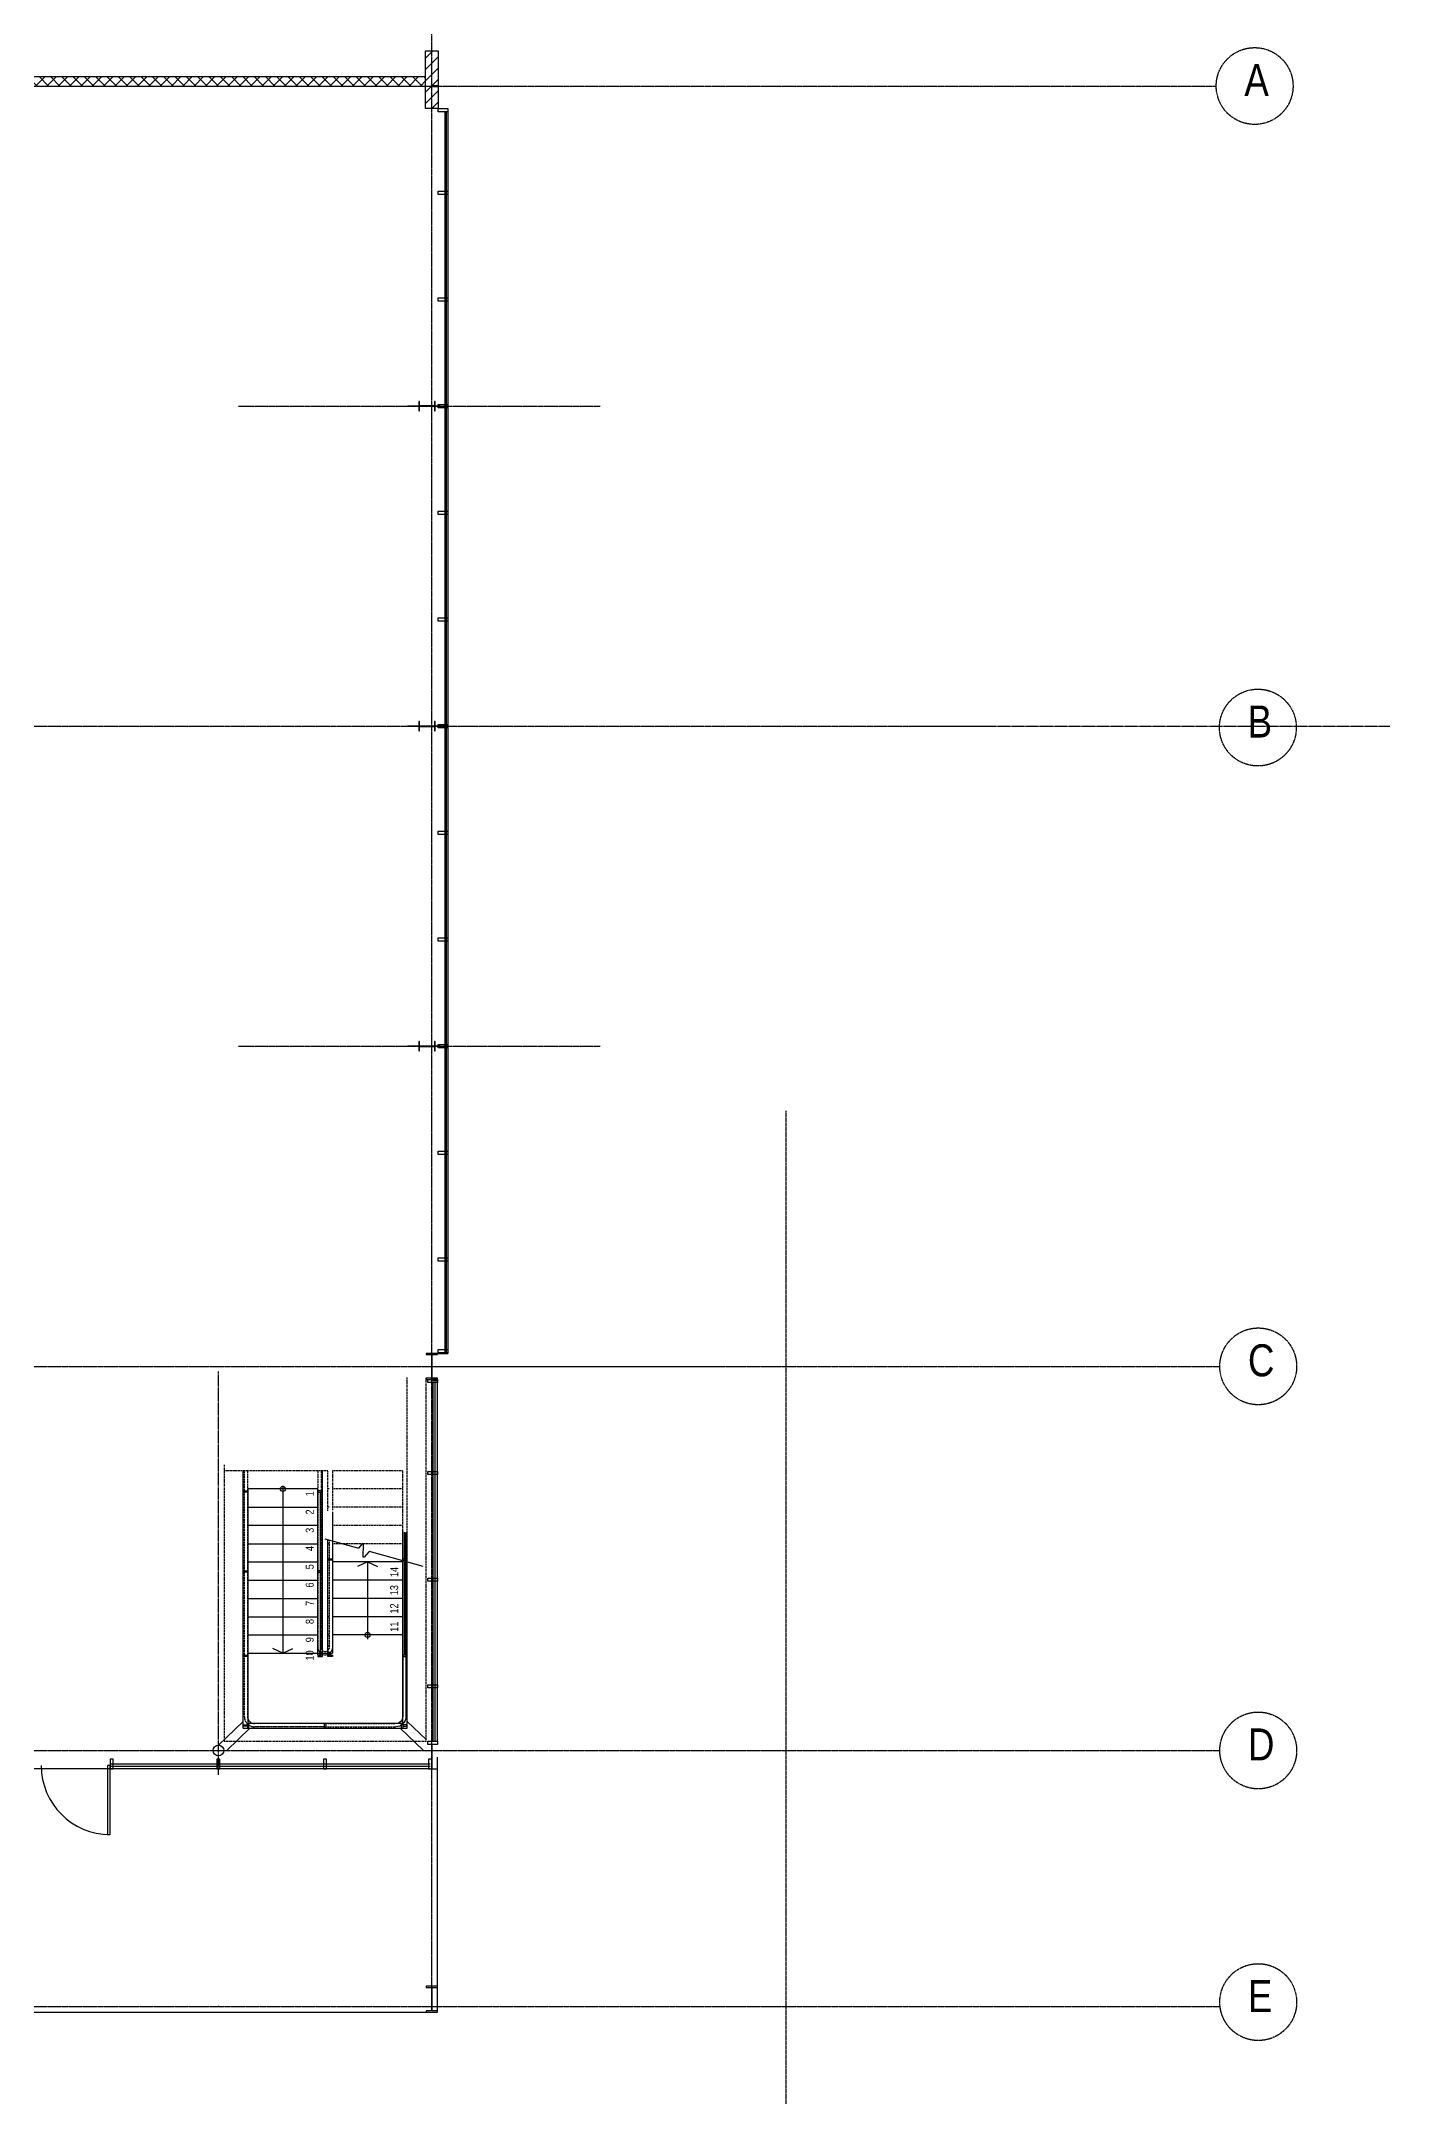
# Model space of a CAD drawing. Extents: x 0 to 163200, y -20682 to 90307.
# Drawn here: x 130713 to 151780, y 41831 to 74049 of the extents above; entities that cross this region are included whole.
import ezdxf

# ---------------------------------------------------------------- set-up
doc = ezdxf.new("R2010")
doc.units = 0
doc.header["$LTSCALE"] = 8
doc.header["$MEASUREMENT"] = 0
for name, pattern in [('CENTER', [2, 1.25, -0.25, 0.25, -0.25]), ('DASHED', [0.75, 0.5, -0.25]), ('STAIRS2$0$DASHED2', [0.375, 0.25, -0.125])]:
    doc.linetypes.add(name, pattern=pattern)
doc.layers.get('0').update_dxf_attribs({"linetype": 'CONTINUOUS'})
for name, color, linetype in [('A-CONCRETE', 5, 'CONTINUOUS'), ('A-DOORS', 5, 'CONTINUOUS'), ('A-FLOOR', 5, 'CONTINUOUS'), ('A-GLASS', 5, 'CONTINUOUS'), ('A-MULLIONS', 5, 'CONTINUOUS'), ('A-NEW', 5, 'CONTINUOUS'), ('A-STEEL', 5, 'CONTINUOUS'), ('A-STR-DASHED', 5, 'DASHED'), ('D-TEXTPS2', 5, 'CONTINUOUS'), ('GRID', 5, 'CENTER'), ('STAIR', 5, 'CONTINUOUS'), ('STAIRS2$0$HANDRAIL', 5, 'STAIRS2$0$DASHED2'), ('STAIRS2$0$STAIRS', 5, 'CONTINUOUS'), ('STAIRS2$0$TEXT', 5, 'CONTINUOUS'), ('STAIRS2$0$THINELEV', 5, 'CONTINUOUS'), ('WALL-HA', 5, 'CONTINUOUS')]:
    doc.layers.add(name, color=color, linetype=linetype)
doc.styles.add('STAIRS2$0$TXT-35-$20', font='ARIALN.TTF', dxfattribs={"height": 70})
doc.styles.add('TXT-50-$100', font='ARIALN.TTF', dxfattribs={"height": 500})

# ---------------------------------------------------------------- blocks, each defined once
blk = doc.blocks.new('410X60')
at = {"layer": 'A-STEEL'}
blk.add_lwpolyline([(203, -89), (183, -89), (183, -5), (-183, -5), (-183, -89), (-203, -89), (-203, 89), (-183, 89), (-183, 5), (183, 5), (183, 89), (203, 89)], close=True, dxfattribs=at)
blk = doc.blocks.new('250UB')
blk.add_lwpolyline([(-73, 252), (73, 252), (73, 244), (10, 244, 0.414214), (3, 237), (3, 16, 0.414214), (10, 9), (73, 9), (73, 0), (-73, 0), (-73, 9), (-10, 9, 0.414214), (-3, 16), (-3, 237, 0.414214), (-10, 244), (-73, 244)], format="xyb", close=True)

msp = doc.modelspace()

# ---------------------------------------------------------------- hatches: boundary and pattern name
at = {"layer": 'WALL-HA'}
h = msp.add_hatch(dxfattribs=at)
h.set_pattern_fill('ANSI31', color=256, scale=1000, style=0)
h.paths.add_polyline_path([(136914.6, 73899.1), (136814.6, 73899.1), (136814.6, 72999.1), (136914.6, 72999.1)])
h.paths.add_polyline_path([(136814.6, 73899.1), (136714.6, 73899.1), (136714.6, 72999.1), (136814.6, 72999.1)])
h = msp.add_hatch(dxfattribs=at)
h.set_pattern_fill('ANSI31', color=256, scale=1000, style=0)
h.paths.add_polyline_path([(136914.6, 73899.1), (136814.6, 73899.1), (136814.6, 72999.1), (136914.6, 72999.1)])
h.paths.add_polyline_path([(136814.6, 73899.1), (136714.6, 73899.1), (136714.6, 72999.1), (136814.6, 72999.1)])
h = msp.add_hatch(dxfattribs=at)
h.set_pattern_fill('ANSI37', color=256, scale=1000, style=0)
h.paths.add_polyline_path([(126914.6, 73499.1), (126914.6, 73349.1), (136689.6, 73349.1), (136714.6, 73349.1), (136714.6, 73499.1)])
h = msp.add_hatch(dxfattribs=at)
h.set_pattern_fill('ANSI37', color=256, scale=1000, style=0)
h.paths.add_polyline_path([(126914.6, 73499.1), (126914.6, 73349.1), (136689.6, 73349.1), (136714.6, 73349.1), (136714.6, 73499.1)])

# ---------------------------------------------------------------- linework, layer by layer
for p, q in [((144306.4, 63349.1), (145628.4, 63349.1)), ((144306.4, 63349.1), (145628.4, 63349.1)), ((135070.5, 51384.1), (135070.5, 48839.1)), ((135070.5, 51384.1), (135070.5, 48839.1)), ((136395.5, 48839.1), (136395.5, 50757.2)), ((136395.5, 48839.1), (136395.5, 50757.2))]:
    msp.add_line(p, q)
msp.add_point((133481.3, 43349.1))
msp.add_point((133481.3, 43349.1))
at = {"layer": 'A-CONCRETE'}
for p, q in [((126914.6, 73499.1), (136714.6, 73499.1)), ((126914.6, 73499.1), (136714.6, 73499.1)), ((126914.6, 73349.1), (136689.6, 73349.1)), ((126914.6, 73349.1), (136689.6, 73349.1))]:
    msp.add_line(p, q, dxfattribs=at)
msp.add_lwpolyline([(136914.6, 72999.1), (136714.6, 72999.1), (136714.6, 73899.1), (136914.6, 73899.1)], close=True, dxfattribs=at)
msp.add_lwpolyline([(136914.6, 72999.1), (136714.6, 72999.1), (136714.6, 73899.1), (136914.6, 73899.1)], close=True, dxfattribs=at)
at = {"layer": 'A-DOORS'}
msp.add_lwpolyline([(131748, 46036.8), (131788, 46036.8), (131788, 47111.8), (131748, 47111.8)], close=True, dxfattribs=at)
msp.add_lwpolyline([(131748, 46036.8), (131788, 46036.8), (131788, 47111.8), (131748, 47111.8)], close=True, dxfattribs=at)
at = {"layer": 'A-FLOOR'}
for p, q in [((136939.6, 68349.1), (136435.6, 68349.1)), ((136939.6, 68349.1), (136435.6, 68349.1)), ((136939.6, 63349.1), (136435.6, 63349.1)), ((136939.6, 63349.1), (136435.6, 63349.1)), ((137064.6, 63349.1), (136560.6, 63349.1)), ((137064.6, 63349.1), (136560.6, 63349.1)), ((136939.6, 58349.1), (136435.6, 58349.1)), ((136939.6, 58349.1), (136435.6, 58349.1))]:
    msp.add_line(p, q, dxfattribs=at)
at = {"layer": 'A-GLASS'}
for p, q in [((136828.6, 73359.1), (136903.6, 73359.1)), ((136828.6, 73359.1), (136903.6, 73359.1)), ((137015.8, 72946.9), (137015.8, 53552.1)), ((137015.8, 72946.9), (137015.8, 53552.1)), ((137040.8, 72946.9), (137040.8, 53552.1)), ((137040.8, 72946.9), (137040.8, 53552.1)), ((137065.8, 72946.9), (137065.8, 53552.1)), ((137065.8, 72946.9), (137065.8, 53552.1)), ((136903.6, 53349.1), (138903.6, 53349.1)), ((136903.6, 53349.1), (138903.6, 53349.1)), ((138903.6, 53349.1), (141228.6, 53349.1)), ((138903.6, 53349.1), (141228.6, 53349.1)), ((136828.6, 53096.1), (136828.6, 47494.1)), ((136828.6, 53096.1), (136828.6, 47494.1)), ((136866.1, 47494.1), (136868.7, 53096.1)), ((136866.1, 47494.1), (136868.7, 53096.1)), ((136903.6, 47494.1), (136903.6, 53121.1)), ((136903.6, 47494.1), (136903.6, 53121.1)), ((136789.6, 47064.1), (126839.6, 47064.1)), ((136789.6, 47064.1), (126839.6, 47064.1)), ((131788, 47139.1), (136789.6, 47139.1)), ((131788, 47139.1), (136789.6, 47139.1)), ((131788, 47101.6), (136789.6, 47101.6)), ((131788, 47101.6), (136789.6, 47101.6))]:
    msp.add_line(p, q, dxfattribs=at)
at = {"layer": 'A-MULLIONS'}
for p, q in [((136828.6, 73339.1), (136828.6, 73359.1)), ((136828.6, 73359.1), (136903.6, 73359.1)), ((136828.6, 73339.1), (136828.6, 73359.1)), ((136828.6, 73359.1), (136903.6, 73359.1)), ((136903.6, 73339.1), (136828.6, 73339.1)), ((136903.6, 73339.1), (136828.6, 73339.1)), ((136903.6, 73359.1), (136903.6, 73339.1)), ((136903.6, 73359.1), (136903.6, 73339.1)), ((136903.6, 53552.1), (137065.8, 53552.1)), ((136903.6, 53552.1), (137065.8, 53552.1))]:
    msp.add_line(p, q, dxfattribs=at)
for points in [[(137065.8, 72946.9), (136915.8, 72946.9), (136915.8, 72996.9), (137065.8, 72996.9)], [(137065.8, 72946.9), (136915.8, 72946.9), (136915.8, 72996.9), (137065.8, 72996.9)], [(137065.8, 71656.1), (136915.8, 71656.1), (136915.8, 71706.1), (137065.8, 71706.1)], [(137065.8, 71656.1), (136915.8, 71656.1), (136915.8, 71706.1), (137065.8, 71706.1)], [(137065.8, 69990.1), (136915.8, 69990.1), (136915.8, 70040.1), (137065.8, 70040.1)], [(137065.8, 69990.1), (136915.8, 69990.1), (136915.8, 70040.1), (137065.8, 70040.1)], [(137065.8, 68324.1), (136915.8, 68324.1), (136915.8, 68374.1), (137065.8, 68374.1)], [(137065.8, 68324.1), (136915.8, 68324.1), (136915.8, 68374.1), (137065.8, 68374.1)], [(137065.8, 66658.1), (136915.8, 66658.1), (136915.8, 66708.1), (137065.8, 66708.1)], [(137065.8, 66658.1), (136915.8, 66658.1), (136915.8, 66708.1), (137065.8, 66708.1)], [(137065.8, 64992.1), (136915.8, 64992.1), (136915.8, 65042.1), (137065.8, 65042.1)], [(137065.8, 64992.1), (136915.8, 64992.1), (136915.8, 65042.1), (137065.8, 65042.1)], [(137065.8, 63324.1), (136915.8, 63324.1), (136915.8, 63374.1), (137065.8, 63374.1)], [(137065.8, 63324.1), (136915.8, 63324.1), (136915.8, 63374.1), (137065.8, 63374.1)], [(137065.8, 61658.1), (136915.8, 61658.1), (136915.8, 61708.1), (137065.8, 61708.1)], [(137065.8, 61658.1), (136915.8, 61658.1), (136915.8, 61708.1), (137065.8, 61708.1)], [(137065.8, 59992.1), (136915.8, 59992.1), (136915.8, 60042.1), (137065.8, 60042.1)], [(137065.8, 59992.1), (136915.8, 59992.1), (136915.8, 60042.1), (137065.8, 60042.1)], [(137065.8, 58326.1), (136915.8, 58326.1), (136915.8, 58376.1), (137065.8, 58376.1)], [(137065.8, 58326.1), (136915.8, 58326.1), (136915.8, 58376.1), (137065.8, 58376.1)], [(137065.8, 56660.1), (136915.8, 56660.1), (136915.8, 56710.1), (137065.8, 56710.1)], [(137065.8, 56660.1), (136915.8, 56660.1), (136915.8, 56710.1), (137065.8, 56710.1)], [(137065.8, 54994.1), (136915.8, 54994.1), (136915.8, 55044.1), (137065.8, 55044.1)], [(137065.8, 54994.1), (136915.8, 54994.1), (136915.8, 55044.1), (137065.8, 55044.1)], [(137065.8, 53560.6), (136915.8, 53560.6), (136915.8, 53610.6), (137065.8, 53610.6)], [(137065.8, 53560.6), (136915.8, 53560.6), (136915.8, 53610.6), (137065.8, 53610.6)], [(136903.6, 53096.1), (136753.6, 53096.1), (136753.6, 53146.1), (136903.6, 53146.1)], [(136903.6, 53096.1), (136753.6, 53096.1), (136753.6, 53146.1), (136903.6, 53146.1)], [(136903.6, 53129.4), (136903.6, 53146.1), (136828.6, 53146.1), (136828.6, 53129.4)], [(136903.6, 53129.4), (136903.6, 53146.1), (136828.6, 53146.1), (136828.6, 53129.4)], [(136903.6, 51658.1), (136753.6, 51658.1), (136753.6, 51708.1), (136903.6, 51708.1)], [(136903.6, 51658.1), (136753.6, 51658.1), (136753.6, 51708.1), (136903.6, 51708.1)], [(136903.6, 49992.1), (136753.6, 49992.1), (136753.6, 50042.1), (136903.6, 50042.1)], [(136903.6, 49992.1), (136753.6, 49992.1), (136753.6, 50042.1), (136903.6, 50042.1)], [(136903.6, 48326.1), (136753.6, 48326.1), (136753.6, 48376.1), (136903.6, 48376.1)], [(136903.6, 48326.1), (136753.6, 48326.1), (136753.6, 48376.1), (136903.6, 48376.1)], [(136903.6, 47444.1), (136753.6, 47444.1), (136753.6, 47494.1), (136903.6, 47494.1)], [(136903.6, 47444.1), (136753.6, 47444.1), (136753.6, 47494.1), (136903.6, 47494.1)], [(131838, 47064.1), (131838, 47214.1), (131788, 47214.1), (131788, 47064.1)], [(131838, 47064.1), (131838, 47214.1), (131788, 47214.1), (131788, 47064.1)], [(131838, 47064.1), (131838, 47214.1), (131788, 47214.1), (131788, 47064.1)], [(131838, 47064.1), (131838, 47214.1), (131788, 47214.1), (131788, 47064.1)], [(133504, 47064.1), (133504, 47214.1), (133454, 47214.1), (133454, 47064.1)], [(133504, 47064.1), (133504, 47214.1), (133454, 47214.1), (133454, 47064.1)], [(135170, 47064.1), (135170, 47214.1), (135120, 47214.1), (135120, 47064.1)], [(135170, 47064.1), (135170, 47214.1), (135120, 47214.1), (135120, 47064.1)], [(136813.6, 47064.1), (136813.6, 47214.1), (136763.6, 47214.1), (136763.6, 47064.1)], [(136813.6, 47064.1), (136813.6, 47214.1), (136763.6, 47214.1), (136763.6, 47064.1)]]:
    msp.add_lwpolyline(points, close=True, dxfattribs=at)
msp.add_arc((131788, 47111.8), 1075, 180, 270, dxfattribs=at)
msp.add_arc((131788, 47111.8), 1075, 180, 270, dxfattribs=at)
at = {"layer": 'A-NEW'}
msp.add_lwpolyline([(136903.6, 47444.1), (136813.6, 47444.1), (136813.6, 47064.1), (136903.6, 47064.1)], dxfattribs=at)
msp.add_lwpolyline([(136903.6, 47444.1), (136813.6, 47444.1), (136813.6, 47064.1), (136903.6, 47064.1)], dxfattribs=at)
msp.add_circle((133481.3, 47349.1), 84, dxfattribs=at)
msp.add_circle((133481.3, 47349.1), 84, dxfattribs=at)
at = {"layer": 'A-STEEL', "ltscale": 5}
for p, q in [((136903.6, 43260.1), (136903.6, 47244.1)), ((136903.6, 43260.1), (136903.6, 47244.1)), ((36725.6, 43260.1), (136903.6, 43260.1)), ((36725.6, 43260.1), (136903.6, 43260.1))]:
    msp.add_line(p, q, dxfattribs=at)
at = {"layer": 'A-STEEL'}
for points in [[(133935.5, 51384.1), (133865.5, 51384.1), (133865.5, 51404.1), (133935.5, 51404.1)], [(133935.5, 51384.1), (133865.5, 51384.1), (133865.5, 51404.1), (133935.5, 51404.1)], [(135035.5, 51384.1), (135105.5, 51384.1), (135105.5, 51404.1), (135035.5, 51404.1)], [(135035.5, 51384.1), (135105.5, 51384.1), (135105.5, 51404.1), (135035.5, 51404.1)], [(135260.5, 50324.1), (135190.5, 50324.1), (135190.5, 50344.1), (135260.5, 50344.1)], [(135260.5, 50324.1), (135190.5, 50324.1), (135190.5, 50344.1), (135260.5, 50344.1)], [(136360.5, 50324.1), (136430.5, 50324.1), (136430.5, 50344.1), (136360.5, 50344.1)], [(136360.5, 50324.1), (136430.5, 50324.1), (136430.5, 50344.1), (136360.5, 50344.1)], [(133935.5, 50133.9), (133865.5, 50133.9), (133865.5, 50153.9), (133935.5, 50153.9)], [(133935.5, 50133.9), (133865.5, 50133.9), (133865.5, 50153.9), (133935.5, 50153.9)], [(135035.5, 50133.9), (135105.5, 50133.9), (135105.5, 50153.9), (135035.5, 50153.9)], [(135035.5, 50133.9), (135105.5, 50133.9), (135105.5, 50153.9), (135035.5, 50153.9)], [(133935.5, 48819.1), (133865.5, 48819.1), (133865.5, 48839.1), (133935.5, 48839.1)], [(133935.5, 48819.1), (133865.5, 48819.1), (133865.5, 48839.1), (133935.5, 48839.1)], [(135035.5, 48819.1), (135105.5, 48819.1), (135105.5, 48839.1), (135035.5, 48839.1)], [(135035.5, 48819.1), (135105.5, 48819.1), (135105.5, 48839.1), (135035.5, 48839.1)], [(135260.5, 48819.1), (135190.5, 48819.1), (135190.5, 48839.1), (135260.5, 48839.1)], [(135260.5, 48819.1), (135190.5, 48819.1), (135190.5, 48839.1), (135260.5, 48839.1)], [(136360.5, 48819.1), (136430.5, 48819.1), (136430.5, 48839.1), (136360.5, 48839.1)], [(136360.5, 48819.1), (136430.5, 48819.1), (136430.5, 48839.1), (136360.5, 48839.1)], [(136360.5, 48819.1), (136430.5, 48819.1), (136430.5, 48839.1), (136360.5, 48839.1)], [(136360.5, 48819.1), (136430.5, 48819.1), (136430.5, 48839.1), (136360.5, 48839.1)], [(133935.5, 47729.1), (133865.5, 47729.1), (133865.5, 47749.1), (133935.5, 47749.1)], [(133935.5, 47729.1), (133865.5, 47729.1), (133865.5, 47749.1), (133935.5, 47749.1)], [(133935.5, 47769.1), (133935.5, 47699.1), (133955.5, 47699.1), (133955.5, 47769.1)], [(133935.5, 47769.1), (133935.5, 47699.1), (133955.5, 47699.1), (133955.5, 47769.1)], [(135158, 47769.1), (135158, 47699.1), (135138, 47699.1), (135138, 47769.1)], [(135158, 47769.1), (135158, 47699.1), (135138, 47699.1), (135138, 47769.1)], [(136360.5, 47769.1), (136360.5, 47699.1), (136340.5, 47699.1), (136340.5, 47769.1)], [(136360.5, 47769.1), (136360.5, 47699.1), (136340.5, 47699.1), (136340.5, 47769.1)], [(136360.5, 47729.1), (136430.5, 47729.1), (136430.5, 47749.1), (136360.5, 47749.1)], [(136360.5, 47729.1), (136430.5, 47729.1), (136430.5, 47749.1), (136360.5, 47749.1)]]:
    msp.add_lwpolyline(points, close=True, dxfattribs=at)
at = {"layer": 'A-STR-DASHED', "ltscale": 4}
for p, q in [((136430.5, 50747.4), (136430.5, 53176.8)), ((136430.5, 50747.4), (136430.5, 53176.8)), ((136725.6, 47489.1), (136725.6, 53169.1)), ((136725.6, 47489.1), (136725.6, 53169.1)), ((133570.3, 51809.1), (133570.3, 47489.1)), ((133570.3, 51809.1), (133570.3, 47489.1)), ((135190.5, 51719.1), (133570.3, 51719.1)), ((135190.5, 51719.1), (133570.3, 51719.1)), ((135190.5, 51094.5), (135190.5, 51719.1)), ((135190.5, 51094.5), (135190.5, 51719.1)), ((136355.5, 51719.1), (135265.5, 51719.1)), ((135265.5, 51719.1), (135265.5, 51098.4)), ((136355.5, 51719.1), (135265.5, 51719.1)), ((135265.5, 51719.1), (135265.5, 51098.4)), ((136355.5, 51719.1), (136355.5, 50768.4)), ((136355.5, 51719.1), (136355.5, 50768.4)), ((136355.5, 51434.1), (135260.5, 51434.1)), ((136355.5, 51434.1), (135260.5, 51434.1)), ((136355.5, 51149.1), (135260.5, 51149.1)), ((136355.5, 51149.1), (135260.5, 51149.1)), ((136355.5, 50864.1), (135265.5, 50864.1)), ((136355.5, 50864.1), (135265.5, 50864.1)), ((136355.5, 50579.1), (135260.5, 50579.1)), ((136355.5, 50579.1), (135260.5, 50579.1)), ((136725.6, 47489.1), (133570.3, 47489.1)), ((136725.6, 47489.1), (133570.3, 47489.1))]:
    msp.add_line(p, q, dxfattribs=at)
at = {"layer": 'D-TEXTPS2'}
for p, q in [((136360.5, 50767), (136360.5, 47878.1)), ((136360.5, 50767), (136360.5, 47878.1)), ((136410.5, 50753), (136410.5, 47878.1)), ((136410.5, 50753), (136410.5, 47878.1))]:
    msp.add_line(p, q, dxfattribs=at)
for points in [[(136410.5, 47878.1, -0.4142136), (136251.5, 47719.1), (136249.5, 47719.1)], [(136360.5, 47878.1, -0.4142136), (136251.5, 47769.1), (136249.5, 47769.1)], [(136410.5, 47878.1, -0.4142136), (136251.5, 47719.1), (136249.5, 47719.1)], [(136360.5, 47878.1, -0.4142136), (136251.5, 47769.1), (136249.5, 47769.1)]]:
    msp.add_lwpolyline(points, format="xyb", dxfattribs=at)
for centre, radius, start, end in [((135148, 48957.4), 113.2, 174.01132, 353.3083), ((135148, 48957.4), 113.2, 174.01132, 353.3083), ((135148.2, 48957.9), 63.8, 169.81359, 347.56655), ((135148.2, 48957.9), 63.8, 169.81359, 347.56655)]:
    msp.add_arc(centre, radius, start, end, dxfattribs=at)
at = {"layer": 'GRID', "ltscale": 0.5}
for p, q in [((136814.6, 43349.1), (136814.6, 81560)), ((136814.6, 43349.1), (136814.6, 81560)), ((26712.1, 73349.1), (149069, 73349.1)), ((26712.1, 73349.1), (149069, 73349.1)), ((133793.9, 68349.1), (139442.5, 68349.1)), ((133793.9, 68349.1), (139442.5, 68349.1)), ((26712.1, 63349.1), (144306.4, 63349.1)), ((26712.1, 63349.1), (144306.4, 63349.1)), ((133793.9, 58349.1), (139442.5, 58349.1)), ((133793.9, 58349.1), (139442.5, 58349.1)), ((26712.1, 53349.1), (149125.2, 53349.1)), ((26712.1, 53349.1), (149125.2, 53349.1)), ((26712.1, 47349.1), (149125.2, 47349.1)), ((26712.1, 47349.1), (149125.2, 47349.1)), ((26712.1, 43349.1), (149125.2, 43349.1)), ((26712.1, 43349.1), (149125.2, 43349.1))]:
    msp.add_line(p, q, dxfattribs=at)
at = {"layer": 'GRID'}
for p, q in [((145628.4, 63349.1), (151779.8, 63349.1)), ((145628.4, 63349.1), (151779.8, 63349.1)), ((133481.3, 46968.8), (133481.3, 53266.8)), ((133481.3, 46968.8), (133481.3, 53266.8))]:
    msp.add_line(p, q, dxfattribs=at)
at = {"layer": 'GRID', "ltscale": 0.4}
msp.add_line((142344.6, 57341.1), (142344.6, 41830.6), dxfattribs=at)
msp.add_line((142344.6, 57341.1), (142344.6, 41830.6), dxfattribs=at)
at = {"layer": 'GRID', "ltscale": 0.5}
for centre in [(149669, 73349.1), (149669, 73349.1), (149719.7, 63327.6), (149719.7, 63327.6), (149725.2, 53349.1), (149725.2, 53349.1), (149725.2, 47349.1), (149725.2, 47349.1), (149725.2, 43418.2), (149725.2, 43418.2)]:
    msp.add_circle(centre, 600, dxfattribs=at)
at = {"layer": 'STAIR'}
msp.add_lwpolyline([(136681.2, 50221.4), (135839.8, 50456.9, 0.2909795), (135829.6, 50453.8), (135757.1, 50369.7, -0.7084114), (135739.5, 50376.5), (135746.2, 50569.8, 0.7018236), (135728.8, 50576.8), (135669.5, 50510.4, -0.2862129), (135659.3, 50507.4), (135147.4, 50650.7)], format="xyb", dxfattribs=at)
msp.add_lwpolyline([(136681.2, 50221.4), (135839.8, 50456.9, 0.2909795), (135829.6, 50453.8), (135757.1, 50369.7, -0.7084114), (135739.5, 50376.5), (135746.2, 50569.8, 0.7018236), (135728.8, 50576.8), (135669.5, 50510.4, -0.2862129), (135659.3, 50507.4), (135147.4, 50650.7)], format="xyb", dxfattribs=at)
at = {"layer": 'STAIRS2$0$HANDRAIL', "ltscale": 2}
for p, q in [((133885.5, 51719.1), (133885.5, 47878.1)), ((133885.5, 51719.1), (133885.5, 47878.1)), ((133935.5, 51719.1), (133935.5, 47878.1)), ((133935.5, 51719.1), (133935.5, 47878.1)), ((135035.5, 51719.1), (135035.5, 48969.2)), ((135035.5, 51719.1), (135035.5, 48969.2)), ((135085.5, 51719.1), (135085.5, 48969.2)), ((135085.5, 51719.1), (135085.5, 48969.2)), ((135210.5, 50633.1), (135210.5, 48944.2)), ((135210.5, 50633.1), (135210.5, 48944.2)), ((135260.5, 50619.1), (135260.5, 48944.2)), ((135260.5, 50619.1), (135260.5, 48944.2)), ((135195.5, 47769.1), (134044.5, 47769.1)), ((135195.5, 47769.1), (134044.5, 47769.1)), ((135148, 47719.1), (136251.5, 47719.1)), ((135148, 47719.1), (136251.5, 47719.1)), ((135195.5, 47769.1), (136251.5, 47769.1)), ((135195.5, 47769.1), (136251.5, 47769.1))]:
    msp.add_line(p, q, dxfattribs=at)
at = {"layer": 'STAIRS2$0$HANDRAIL'}
msp.add_line((135148, 47719.1), (134046.5, 47719.1), dxfattribs=at)
msp.add_line((135148, 47719.1), (134046.5, 47719.1), dxfattribs=at)
for points in [[(133885.5, 47878.1, 0.4142136), (134044.5, 47719.1), (134046.5, 47719.1)], [(133885.5, 47878.1, 0.4142136), (134044.5, 47719.1), (134046.5, 47719.1)], [(133935.5, 47878.1, 0.4142136), (134044.5, 47769.1), (134046.5, 47769.1)], [(133935.5, 47878.1, 0.4142136), (134044.5, 47769.1), (134046.5, 47769.1)]]:
    msp.add_lwpolyline(points, format="xyb", dxfattribs=at)
at = {"layer": 'STAIRS2$0$STAIRS', "ltscale": 3}
for p, q in [((133865.5, 47699.1), (133865.5, 51719.1)), ((133865.5, 47699.1), (133865.5, 51719.1)), ((135105.5, 48869.1), (135105.5, 51719.1)), ((135105.5, 48869.1), (135105.5, 51719.1)), ((135035.5, 51434.1), (133940.5, 51434.1)), ((135035.5, 51434.1), (133940.5, 51434.1)), ((133940.5, 51149.1), (135035.5, 51149.1)), ((133940.5, 51149.1), (135035.5, 51149.1)), ((135210.5, 51149.1), (135190.5, 51149.1)), ((135210.5, 51149.1), (135190.5, 51149.1)), ((135035.5, 50864.1), (133940.5, 50864.1)), ((135035.5, 50864.1), (133940.5, 50864.1)), ((135085.5, 50864.1), (135105.5, 50864.1)), ((135085.5, 50864.1), (135105.5, 50864.1)), ((135190.5, 48869.1), (135190.5, 50638.7)), ((135190.5, 48869.1), (135190.5, 50638.7)), ((136430.5, 47699.1), (136430.5, 50749.7)), ((136430.5, 47699.1), (136430.5, 50749.7)), ((133940.5, 50579.1), (135035.5, 50579.1)), ((133940.5, 50579.1), (135035.5, 50579.1)), ((133940.5, 50294.1), (135035.5, 50294.1)), ((133940.5, 50294.1), (135035.5, 50294.1)), ((135085.5, 50579.1), (135105.5, 50579.1)), ((135085.5, 50579.1), (135105.5, 50579.1)), ((135210.5, 50579.1), (135190.5, 50579.1)), ((135210.5, 50579.1), (135190.5, 50579.1)), ((136355.5, 50294.1), (135260.5, 50294.1)), ((136355.5, 50294.1), (135260.5, 50294.1)), ((133940.5, 50009.1), (135035.5, 50009.1)), ((133940.5, 50009.1), (135035.5, 50009.1)), ((136355.5, 50009.1), (135260.5, 50009.1)), ((136355.5, 50009.1), (135260.5, 50009.1)), ((133940.5, 49724.1), (135035.5, 49724.1)), ((133940.5, 49724.1), (135035.5, 49724.1)), ((135085.5, 49724.1), (135105.5, 49724.1)), ((135085.5, 49724.1), (135105.5, 49724.1)), ((135210.5, 49724.1), (135190.5, 49724.1)), ((135210.5, 49724.1), (135190.5, 49724.1)), ((136355.5, 49724.1), (135260.5, 49724.1)), ((136355.5, 49724.1), (135260.5, 49724.1)), ((133940.5, 49439.1), (135035.5, 49439.1)), ((133940.5, 49439.1), (135035.5, 49439.1)), ((135085.5, 49439.1), (135105.5, 49439.1)), ((135085.5, 49439.1), (135105.5, 49439.1)), ((135210.5, 49439.1), (135190.5, 49439.1)), ((135210.5, 49439.1), (135190.5, 49439.1)), ((136355.5, 49439.1), (135260.5, 49439.1)), ((136355.5, 49439.1), (135260.5, 49439.1)), ((133940.5, 49154.1), (135035.5, 49154.1)), ((133940.5, 49154.1), (135035.5, 49154.1)), ((135085.5, 49154.1), (135105.5, 49154.1)), ((135085.5, 49154.1), (135105.5, 49154.1)), ((135085.5, 48979.3), (135105.5, 48979.3)), ((135085.5, 48979.3), (135105.5, 48979.3)), ((135210.5, 49154.1), (135190.5, 49154.1)), ((135210.5, 49154.1), (135190.5, 49154.1)), ((135210.5, 48979.3), (135190.5, 48979.3)), ((135210.5, 48979.3), (135190.5, 48979.3)), ((136355.5, 49154.1), (135260.5, 49154.1)), ((136355.5, 49154.1), (135260.5, 49154.1)), ((133940.5, 48869.1), (135265.5, 48869.1)), ((133940.5, 48869.1), (135265.5, 48869.1)), ((133865.5, 47803.2), (133481.2, 47433.1)), ((133865.5, 47803.2), (133481.2, 47433.1)), ((133973.6, 47699.1), (133610.2, 47349.1)), ((133973.6, 47699.1), (133610.2, 47349.1)), ((133865.5, 47699.1), (136430.5, 47699.1)), ((133865.5, 47699.1), (136430.5, 47699.1)), ((133940.5, 47774.1), (136355.5, 47774.1)), ((133940.5, 47774.1), (136355.5, 47774.1)), ((136322.3, 47699.1), (136685.8, 47349.1)), ((136322.3, 47699.1), (136685.8, 47349.1)), ((136430.5, 47803.2), (136725.6, 47518.9)), ((136430.5, 47803.2), (136725.6, 47518.9))]:
    msp.add_line(p, q, dxfattribs=at)
at = {"layer": 'STAIRS2$0$STAIRS'}
for p, q in [((133940.5, 51434.1), (133940.5, 47774.1)), ((133940.5, 51434.1), (133940.5, 47774.1)), ((135030.5, 51434.1), (135030.5, 48844.1)), ((135030.5, 51434.1), (135030.5, 48844.1)), ((135210.5, 51434.1), (135190.5, 51434.1)), ((135210.5, 51434.1), (135190.5, 51434.1)), ((135210.5, 51149.1), (135190.5, 51149.1)), ((135210.5, 51149.1), (135190.5, 51149.1)), ((135265.5, 51077.7), (135265.5, 48869.1)), ((135265.5, 51077.7), (135265.5, 48869.1)), ((136355.5, 50770.2), (136355.5, 47774.1)), ((136355.5, 50770.2), (136355.5, 47774.1)), ((135210.5, 50579.1), (135190.5, 50579.1)), ((135210.5, 50579.1), (135190.5, 50579.1)), ((135210.5, 49724.1), (135190.5, 49724.1)), ((135210.5, 49724.1), (135190.5, 49724.1)), ((135210.5, 49439.1), (135190.5, 49439.1)), ((135210.5, 49439.1), (135190.5, 49439.1)), ((135210.5, 49154.1), (135190.5, 49154.1)), ((135210.5, 49154.1), (135190.5, 49154.1))]:
    msp.add_line(p, q, dxfattribs=at)
at = {"layer": 'STAIRS2$0$TEXT'}
for p, q in [((134488, 51484.1), (134488, 48869.1)), ((134488, 51484.1), (134488, 48869.1)), ((135810.5, 50294.1), (135653.4, 50222.5)), ((135810.5, 50294.1), (135653.4, 50222.5)), ((135808, 50294.1), (135810.5, 49088.8)), ((135808, 50294.1), (135810.5, 49088.8)), ((135810.5, 50294.1), (135967.5, 50222.5)), ((135810.5, 50294.1), (135967.5, 50222.5)), ((134488, 48869.1), (134330.9, 48940.7)), ((134488, 48869.1), (134330.9, 48940.7)), ((134488, 48869.1), (134645, 48940.7)), ((134488, 48869.1), (134645, 48940.7))]:
    msp.add_line(p, q, dxfattribs=at)
for centre in [(134488, 51434.1), (134488, 51434.1), (135810.5, 49154.1), (135810.5, 49154.1)]:
    msp.add_circle(centre, 40, dxfattribs=at)
at = {"layer": 'STAIRS2$0$THINELEV'}
for p, q in [((135094.1, 48887.4), (135056.3, 48831.9)), ((135094.1, 48887.4), (135056.3, 48831.9)), ((135102.4, 48881.8), (135064.6, 48826.3)), ((135102.4, 48881.8), (135064.6, 48826.3)), ((135193.5, 48881.8), (135231.3, 48826.3)), ((135193.5, 48881.8), (135231.3, 48826.3)), ((135201.8, 48887.4), (135239.6, 48831.9)), ((135201.8, 48887.4), (135239.6, 48831.9))]:
    msp.add_line(p, q, dxfattribs=at)
for centre, start, end in [((135060.5, 48829.1), 145.74036, 325.74036), ((135060.5, 48829.1), 145.74036, 325.74036), ((135098.2, 48884.6), 325.74036, 145.74036), ((135098.2, 48884.6), 325.74036, 145.74036), ((135197.7, 48884.6), 34.25964, 214.25964), ((135197.7, 48884.6), 34.25964, 214.25964), ((135235.5, 48829.1), 214.25964, 34.25964), ((135235.5, 48829.1), 214.25964, 34.25964)]:
    msp.add_arc(centre, 5, start, end, dxfattribs=at)

# ---------------------------------------------------------------- block references
at = {"layer": 'A-STEEL', "xscale": -1}
for name, p, rotation in [('250UB', (136612.6, 68349.1), 270.0000000000824), ('250UB', (136612.6, 68349.1), 270.0000000000824), ('250UB', (136612.6, 63349.1), 270.0000000000824), ('250UB', (136612.6, 63349.1), 270.0000000000824), ('250UB', (136612.6, 58349.1), 270.0000000000824), ('250UB', (136612.6, 58349.1), 270.0000000000824), ('410X60', (136814.6, 53349.1), 90), ('410X60', (136814.6, 53349.1), 90), ('410X60', (136814.6, 43463.1), 90), ('410X60', (136814.6, 43463.1), 90)]:
    msp.add_blockref(name, p, dxfattribs=dict(at, rotation=rotation))

# ---------------------------------------------------------------- texts
at = {"layer": 'GRID', "style": 'TXT-50-$100'}
for s, p in [('A', (149508.2, 73193.7)), ('A', (149508.2, 73193.7)), ('B', (149558.9, 63172.2)), ('B', (149558.9, 63172.2)), ('C', (149564.4, 53193.7)), ('C', (149564.4, 53193.7)), ('D', (149564.4, 47193.7)), ('D', (149564.4, 47193.7)), ('E', (149564.4, 43262.8)), ('E', (149564.4, 43262.8))]:
    msp.add_text(s, height=500, dxfattribs=at).set_placement(p)
at = {"layer": 'STAIRS2$0$TEXT', "style": 'STAIRS2$0$TXT-35-$20'}
for s, p in [('1', (134970.4, 51318.6)), ('1', (134970.4, 51318.6)), ('2', (134970.4, 51033.6)), ('2', (134970.4, 51033.6)), ('3', (134969.5, 50748.6)), ('3', (134969.5, 50748.6)), ('4', (134970.2, 50463.6)), ('4', (134970.2, 50463.6)), ('6', (134969.5, 49893.6)), ('6', (134969.5, 49893.6)), ('5', (134968.6, 50178.6)), ('5', (134968.6, 50178.6)), ('14', (136289.6, 50057.1)), ('14', (136289.6, 50057.1)), ('7', (134969.5, 49608.6)), ('7', (134969.5, 49608.6)), ('13', (136288.6, 49772.1)), ('13', (136288.6, 49772.1)), ('12', (136289.6, 49487.1)), ('12', (136289.6, 49487.1)), ('8', (134969.5, 49323.6)), ('8', (134969.5, 49323.6)), ('11', (136289.6, 49202.1)), ('11', (136289.6, 49202.1)), ('9', (134969.5, 49038.6)), ('9', (134969.5, 49038.6)), ('10', (134969.5, 48753.6)), ('10', (134969.5, 48753.6))]:
    msp.add_text(s, height=125, rotation=90, dxfattribs=at).set_placement(p)

doc.saveas('drawing.dxf')
